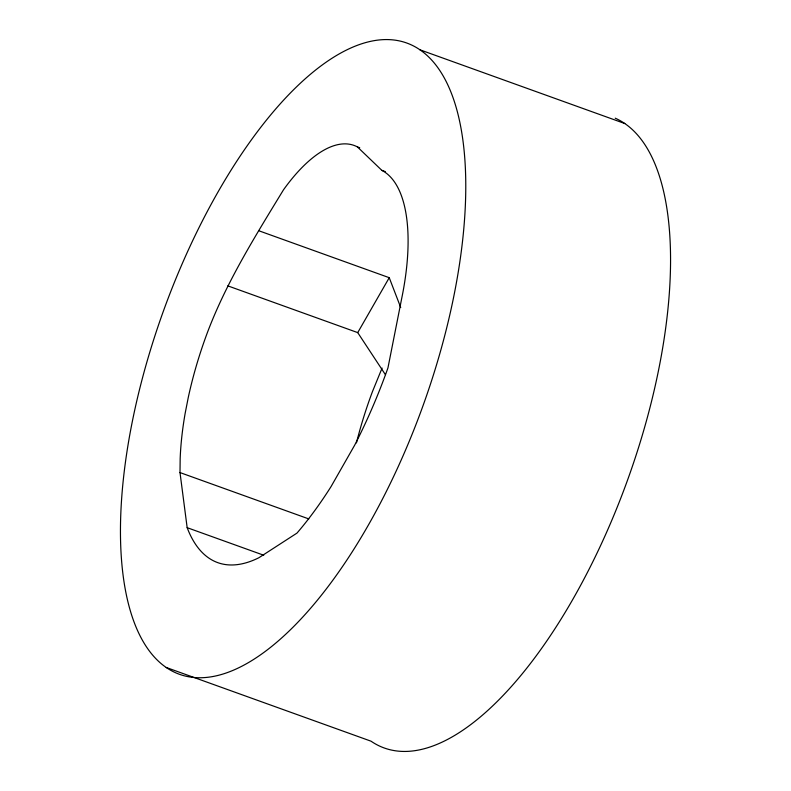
<?xml version="1.0" encoding="UTF-8"?>
<svg xmlns="http://www.w3.org/2000/svg" width="791" height="791" viewBox="0 0 791 791"><rect width="100%" height="100%" fill="white"/><g stroke="black" fill="none" stroke-linecap="round" stroke-linejoin="round"><path stroke-width="1.19" d="M357.413 146.918L381.845 170.362A169.383 69.756 -70.2 0 1 401.719 298.336L387.946 367.934A269.84 111.126 -70.2 0 1 354.675 445.165L331.034 486.623A269.84 111.126 -70.2 0 1 296.971 533.104L258.944 557.704A227.284 93.605 -70.2 0 1 187.16 527.676L180.002 472.573L180.17 458.681A199.55 82.185 -70.2 0 1 185.153 413.347L188.288 397.389A199.55 82.185 -70.2 0 1 207.46 332.408C226.503 281.962 255.552 235.669 283.504 189.8A151.111 62.232 -70.2 0 1 357.413 146.918L359.727 147.749M382.073 368.082L372.393 391.763A199.55 82.185 -70.2 0 0 356.454 442.871M385.355 374.608L357.73 332.615L389.241 277.69L259.3 230.923M419.972 49.813A335.473 138.158 -70.2 0 1 331.063 582.621A335.473 138.158 -70.2 0 1 128.271 443.504A335.473 138.158 -70.2 0 1 419.972 49.813L624.771 123.525M381.845 170.362L385.326 171.617M227.798 285.858L357.73 332.615M180.002 472.573L308.787 518.916M187.16 527.676L263.739 555.233M166.229 667.475L371.028 741.187A335.473 138.158 -70.2 0 0 619.857 500.525A335.473 138.158 -70.2 0 0 615.22 118.185M389.241 277.69L400.721 307.531"/></g></svg>
